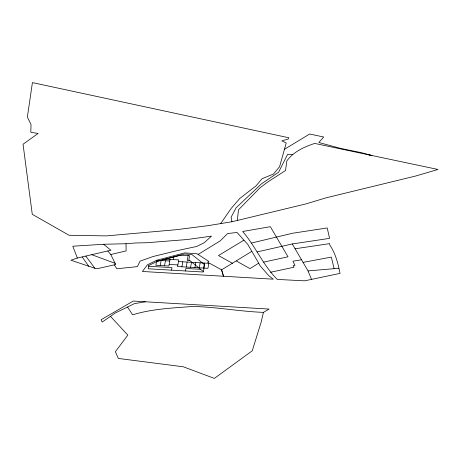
<?xml version="1.0" encoding="UTF-8"?>
<svg xmlns="http://www.w3.org/2000/svg" width="461" height="461" viewBox="0 0 461 461"><rect width="100%" height="100%" fill="white"/><g stroke="black" fill="none" stroke-linecap="round" stroke-linejoin="round"><path stroke-width="0.69" d="M114.322 264.85L116.829 268.763L137.378 266.642L140.075 261.133L152.804 256.593L177.053 250.64L196.628 246.485L204.24 242.705L211.507 236.13L187.281 239.524L146.823 242.74L136.093 242.953L126.014 243.731L126.112 250.922L110.784 254.518L107.822 250.945L77.344 258.045L70.919 260.229L95.923 268.613L97.248 268.694L115.705 264.528L110.784 254.518M160.221 265.519L161.102 260.505M164.554 265.772L165.441 260.765M170.063 259.416L168.893 266.026L155.881 265.259L156.763 260.252L184.642 252.893L197.118 253.786L208.827 261.422L207.594 262.188L221.58 269.823L223.504 276.248L221.58 269.823L251.827 251.349M171.521 270.152L171.97 267.628L148.667 266.251M173.382 259.612L173.849 256.99M181.911 266.792L182.792 261.785M185.403 270.97L185.852 268.446L200.575 269.31M188.111 255.642L187.27 260.43L189.874 260.58M186.25 267.052L187.131 262.038M190.589 267.305L191.471 262.297M194.922 267.559L195.81 262.551M199.261 267.818L200.149 262.805M203.601 268.072L204.488 263.064M263.433 312.374L261.099 322.36L252.248 350.804L214.365 378.4L183.311 366.789L118.35 358.445L115.365 351.691L127.841 335.124L110.49 316.361L102.146 322.078L101.086 319.755L133.246 301.062L269.126 309.072L263.433 312.374C239.778 311.486 216.428 306.963 192.784 306.461C172.598 308.034 152.09 308.824 132.612 314.823L127.547 307.038L115.238 312.99L110.49 316.361M220.681 223.573L231.226 208.366L239.899 198.363L256.034 185.887L262.027 178.735L273.459 174.045L279.568 166.761L286.223 142.962L281.832 140.864L288.252 139.032L288.828 137.77L32.414 82.6L27.389 117.031L31.031 124.66L30.806 132.278L38.096 133.465L23.05 144.247L32.276 214.336L69.092 235.266L106.358 235.899L176.338 229.705L208.286 225.631L231.929 221.747L305.862 203.929L325.944 197.861L416.029 175.929L437.95 169.458L314.73 143.423C304.214 146.863 293.467 151.721 286.805 160.97L285.52 170.541L267.259 182.326L260.113 187.731L238.493 209.813L237.565 218.335L237.703 220.652M198.121 254.443L220.174 240.913L227.636 233.554L237.035 232.459L247.77 244.365L258.696 263.162L250.023 268.625L236.418 261.041M243.846 240.221L218.485 255.573L232.575 263.352M284.61 149.203L309.659 134.018L323.674 136.992L318.839 142.518L341.111 148.546L360.813 152.539L371.975 155.507L366.276 154.314M127.547 307.038L134.243 303.684L145.405 301.771M157.103 261.41L180.62 255.204L189.586 255.728L188.872 259.779L203.399 271.564M263.652 262.142L288.016 256.789L270.342 226.691L242.676 231.485C255.584 246.462 263.15 265.438 277.28 279.418L304.663 280.835L340.039 273.385C338.074 263.427 335.55 253.544 329.776 244.998L329.736 243.615L295.103 248.773M251.579 243.016L292.453 233.26L327.224 227.959L329.569 238.372L292.28 243.944L257.065 251.942M107.822 250.945L110.957 250.248L103.558 244.267L72.792 246.214L77.344 258.045M270.526 272.261L294.049 267.207L293.156 265.669L294.971 265.363L292.948 261.214L301.523 259.774M303.05 262.378L331.344 257.1L334.127 268.671M292.28 243.944L308.034 270.912L338.806 268.273M103.558 244.267L126.014 243.731M165.643 259.157L178.741 259.923L177.571 266.539L207.94 268.325L208.827 263.317L178.459 261.531M169.781 261.018L156.763 260.252L147.364 264.862L142.391 271.471L273.24 279.182L268.734 275.626L260.027 265.669L258.696 263.162M169.175 264.424L177.854 264.937M292.626 154.591L287.658 154.268L278.594 172.235L261.473 183.83L236.09 207.813L231.117 217.206L231.929 221.747M91.802 254.726L115.117 263.329M85.809 256.109L94.88 268.262M82.219 256.967L88.702 266.193M308.034 270.912L311.452 279.222M148.799 265.478L148.217 268.78L203.318 272.025L204.615 264.677L191.805 254.46L184.527 254.028L157.714 261.11L148.799 265.478"/></g></svg>
